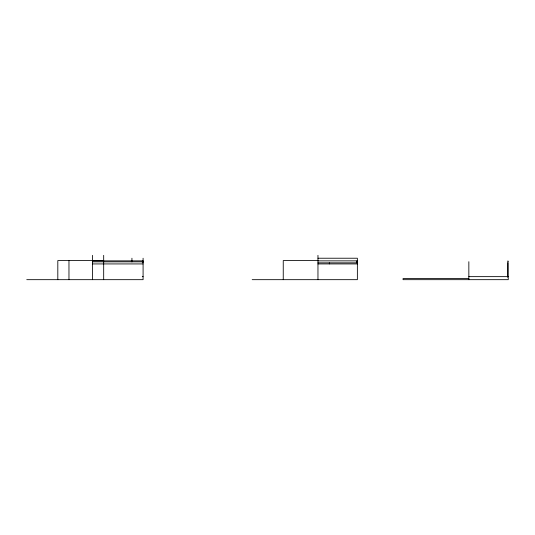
<?xml version="1.0" encoding="UTF-8"?>
<svg xmlns="http://www.w3.org/2000/svg" width="535" height="535" viewBox="0 0 535 535"><rect width="100%" height="100%" fill="white"/><g stroke="black" fill="none" stroke-linecap="round" stroke-linejoin="round"><path stroke-width="0.8" d="M317.964 258.224L357.367 258.224L357.367 279.671L252.186 279.671M103.683 260.592L57.813 260.592L57.813 279.671M317.964 260.592L283.249 260.592L283.249 279.671M92.528 260.859L143.086 260.859M317.964 260.859L357.367 260.859M131.931 261.174L131.276 261.174L131.931 261.334M143.086 261.174L142.43 261.174L143.086 261.334M357.367 261.174L356.711 261.174L357.367 261.334M508.25 261.174L507.595 261.174L508.25 261.334M92.528 261.842L143.086 261.842M142.297 261.896L143.086 261.896M357.367 261.896L356.577 261.896L356.577 262.846M142.297 262.391L143.086 262.391M317.964 262.846L357.367 262.846M92.528 263.929L143.086 263.929M317.964 263.929L357.367 263.929M142.297 276.642L143.086 276.642M468.847 276.642L508.25 276.642M468.847 278.548L403.069 278.548L403.069 279.671L508.25 279.671L508.25 262.531L507.461 262.531L507.461 277.224M26.75 279.671L143.086 279.671L143.086 258.224M468.847 261.709L468.847 279.671M329.353 262.846L329.353 263.895M317.964 255.329L317.964 279.671M131.931 258.224L131.931 261.896M103.683 255.329L103.683 279.671M92.528 255.329L92.528 279.671M68.968 260.592L68.968 279.671"/></g></svg>
